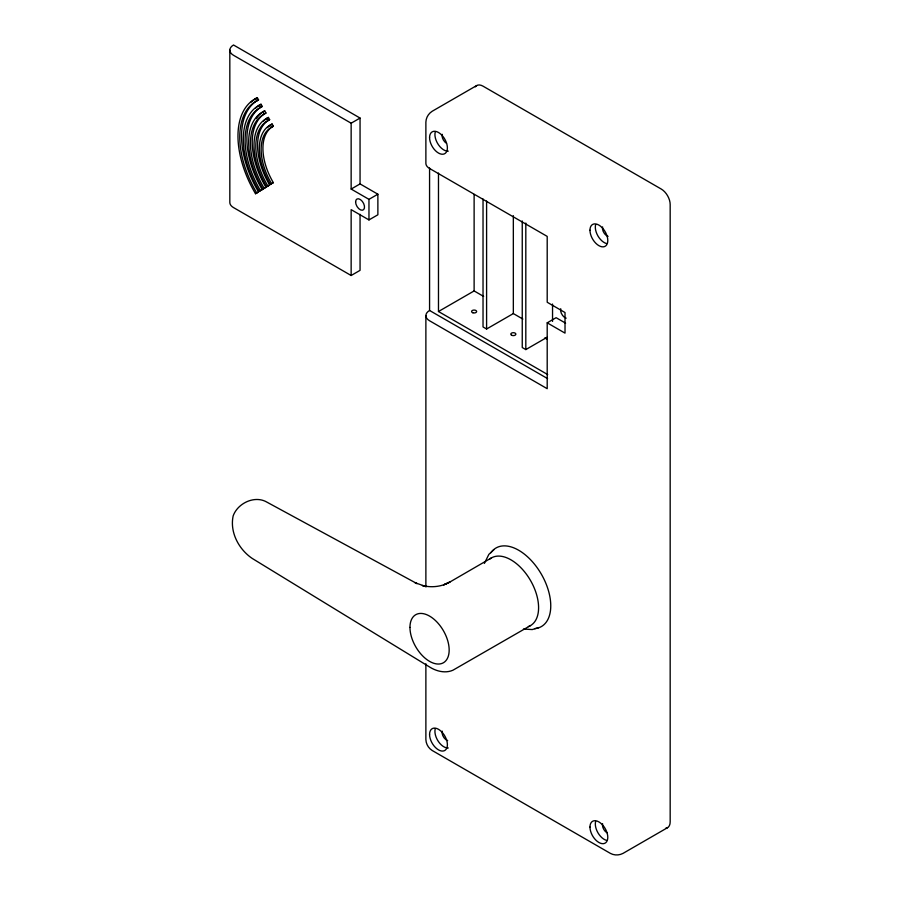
<?xml version="1.0" encoding="UTF-8"?>
<svg xmlns="http://www.w3.org/2000/svg" width="900" height="900" viewBox="0 0 900 900"><rect width="100%" height="100%" fill="white"/><g stroke="black" fill="none" stroke-linecap="round" stroke-linejoin="round"><path stroke-width="1.35" d="M483.03 199.001L483.03 326.947L486.596 329.006L486.596 201.06M484.391 563.4L488.858 554.377L493.909 549.697M255.521 98.674A80.651 46.564 60 0 0 255.521 193.714L256.759 192.949A78.131 45.113 60 0 1 256.759 100.879L255.521 98.674L257.299 97.65L258.536 99.844A78.131 45.113 60 0 0 258.536 191.914L257.299 192.69M259.222 105.266A73.091 42.199 60 0 0 259.222 191.396L260.46 190.631A70.571 40.748 60 0 1 260.46 107.471L259.222 105.266L261 104.242L262.238 106.436A70.571 40.748 60 0 0 262.238 189.596L261 190.373M262.924 111.859A65.531 37.834 60 0 0 262.924 189.079L264.161 188.314A63.011 36.383 60 0 1 264.161 114.064L262.924 111.859L264.701 110.835L265.939 113.029A63.011 36.383 60 0 0 265.939 187.279L264.701 188.055M266.625 118.451A57.971 33.469 60 0 0 266.625 186.761L267.863 185.996A55.451 32.017 60 0 1 267.863 120.656L266.625 118.451L268.403 117.427L269.64 119.621A55.451 32.017 60 0 0 269.64 184.961L268.403 185.737M270.326 125.044A50.411 29.104 60 0 0 270.326 184.444L271.564 183.679A47.891 27.652 60 0 1 271.564 127.249L270.326 125.044L272.104 124.02L273.341 126.214A47.891 27.652 60 0 0 273.341 182.644L272.104 183.42M491.434 557.91L449.111 582.469C441 586.811 431.291 587.801 422.392 585.54L426.274 586.676L415.069 582.727L417.037 583.639L266.974 502.178C254.79 494.944 237.623 503.213 233.156 515.925C229.624 532.249 238.826 549.394 252.281 558.472L430.346 667.451C437.051 671.445 445.466 673.459 452.891 670.241L530.494 625.567M256.759 100.879L258.536 99.844M260.46 107.471L262.238 106.436M264.161 114.064L265.939 113.029M267.863 120.656L269.64 119.621M271.564 127.249L273.341 126.214M360.056 118.058L233.516 45A12.6 7.279 0 0 0 233.516 55.294L351.146 123.199L360.056 118.058L360.056 183.915L377.876 194.209L377.876 214.785L368.966 219.926L351.146 209.644L351.146 275.501L360.056 270.349L360.056 214.301M270.326 184.444L273.341 182.644M266.625 186.761L269.64 184.961M262.924 189.079L265.939 187.279M259.222 191.396L262.238 189.596M255.521 193.714L258.536 191.914M476.73 85.534L432.18 111.263C428.456 113.591 425.97 117.754 425.88 122.175L425.88 163.339A12.6 7.279 0 0 0 429.57 168.48L547.2 236.396L547.2 302.254L565.02 312.536L565.02 333.124L547.2 322.83L547.2 388.688L429.57 320.771A12.6 7.279 0 0 1 429.57 310.478L429.57 167.974M351.146 123.199L351.146 189.056L360.056 183.915M351.146 189.056L368.966 199.35L377.876 194.209M438.48 173.047L438.48 311.512L474.12 290.936L483.626 296.415M486.596 329.006L513.337 313.571L522.844 319.061M547.2 322.83L556.11 317.689L565.616 323.168M522.248 220.984L522.248 347.524L525.814 349.582L547.2 337.23L547.2 339.289L544.826 337.916M667.564 827.663L623.002 853.391C619.121 855.45 614.284 855.518 610.403 853.391L432.18 750.488C428.423 748.136 426.037 744.008 425.88 739.575L425.88 663.773M538.841 627.536L532.26 629.561L523.462 629.044M438.48 311.512L547.695 374.569M429.57 310.478L547.594 378.619M351.146 275.501L233.516 207.585A12.6 7.279 0 0 1 229.826 202.433L229.826 50.141M552.544 304.043L552.544 321.424M525.814 223.042L525.814 349.582M513.337 215.662L513.337 313.571M474.12 194.422L474.12 290.936M425.88 315.63L425.88 586.564M368.966 199.35L368.966 219.926M489.499 559.271A39.071 22.556 60 0 1 530.494 580.455A39.071 22.556 60 0 1 528.356 626.569M475.312 86.85A12.6 7.279 60 0 1 483.03 86.164L661.264 189.056A12.6 7.279 60 0 1 670.174 204.491L670.174 821.891A12.6 7.279 60 0 1 665.719 828.236M606.904 832.702A6.3 3.634 60 0 1 602.606 823.736M606.533 840.375A12.6 7.279 60 0 1 595.62 821.464M490.894 552.724A45.371 26.19 60 0 1 541.361 574.189A45.371 26.19 60 0 1 534.724 628.627M447.66 740.576A6.3 3.634 60 0 1 442.204 731.126M448.279 747.979A12.6 7.279 60 0 1 438.401 741.521A12.6 7.279 60 0 1 435.218 728.854M608.062 236.362A6.3 3.634 60 0 1 602.606 226.912M606.533 243.551A12.6 7.279 60 0 1 595.62 224.64M446.501 143.269A6.3 3.634 60 0 1 442.204 134.303M448.279 151.155A12.6 7.279 60 0 1 438.401 144.697A12.6 7.279 60 0 1 435.218 132.03M566.179 318.173A6.3 3.634 60 0 1 560.711 308.723M267.457 127.642A50.411 29.104 60 0 1 272.104 124.02M251.213 102.06A80.651 46.564 60 0 1 257.299 97.65M263.588 121.028A57.971 33.469 60 0 1 268.403 117.427M255.476 108.248A73.091 42.199 60 0 1 261 104.242M256.286 118.575A65.531 37.834 60 0 1 264.701 110.835M449.764 582.075L443.655 584.842L449.764 582.075M409.961 627.413A27.731 16.009 60 0 0 439.369 663.998A27.731 16.009 60 0 0 439.369 624.791A27.731 16.009 60 0 0 409.961 627.413M511.549 335.183A2.52 1.451 0 0 0 515.767 334.53A2.52 1.451 0 0 0 512.685 332.741A2.52 1.451 0 0 0 511.549 335.183M472.86 312.772A2.52 1.451 0 0 0 476.64 311.512A2.52 1.451 0 0 0 472.86 310.252A2.52 1.451 0 0 0 472.86 312.772M589.972 827.044A12.6 7.279 60 0 0 603.337 843.671A12.6 7.279 60 0 0 603.337 825.851A12.6 7.279 60 0 0 589.972 827.044M589.972 230.22A12.6 7.279 60 0 0 603.337 246.847A12.6 7.279 60 0 0 603.337 229.028A12.6 7.279 60 0 0 589.972 230.22M429.57 137.61A12.6 7.279 60 0 0 442.935 154.237A12.6 7.279 60 0 0 442.935 136.418A12.6 7.279 60 0 0 429.57 137.61M429.57 734.434A12.6 7.279 60 0 0 442.935 751.061A12.6 7.279 60 0 0 442.935 733.241A12.6 7.279 60 0 0 429.57 734.434M355.601 201.926A6.3 3.634 60 0 0 362.284 210.24A6.3 3.634 60 0 0 362.284 201.33A6.3 3.634 60 0 0 355.601 201.926"/></g></svg>
